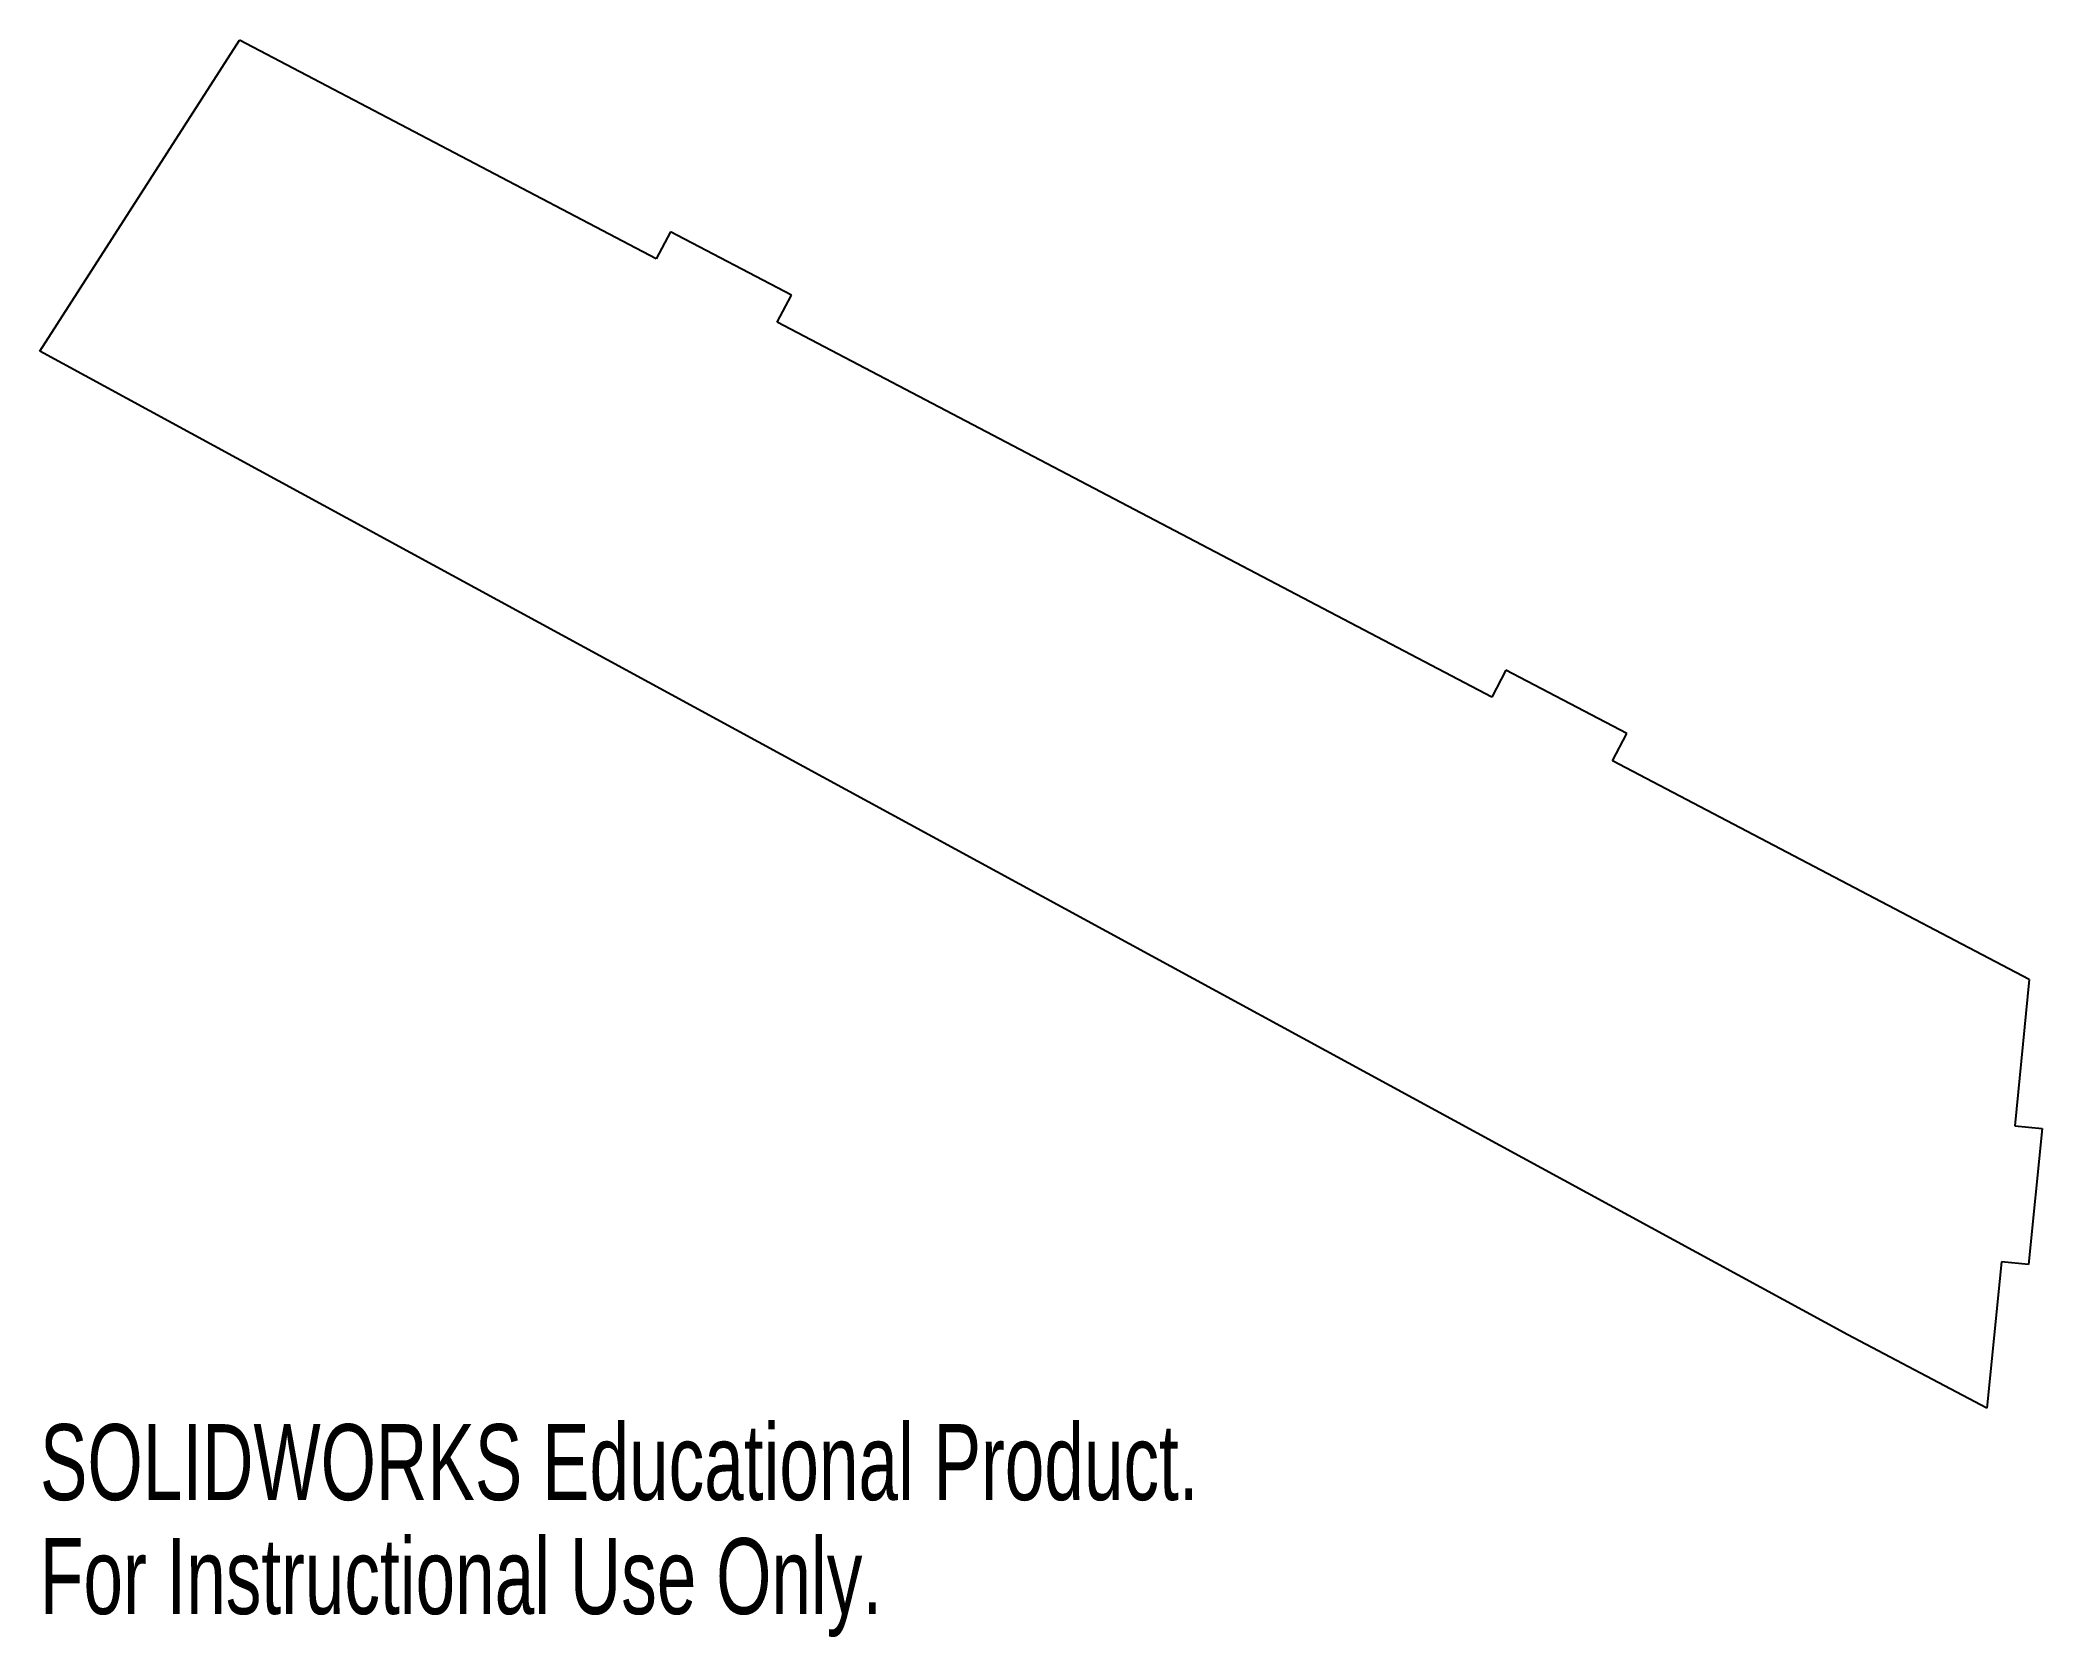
# Model space of a CAD drawing. Header units: millimetres. Extents: x -141 to -14, y -153 to -51.
import ezdxf

# ---------------------------------------------------------------- set-up
doc = ezdxf.new("R2010")
doc.units = ezdxf.units.MM
doc.styles.add('SLDTEXTSTYLE0', font='TXT', dxfattribs={"width": 0.7})

msp = doc.modelspace()

# ---------------------------------------------------------------- linework, layer by layer
at = {"color": 7, "linetype": 'Continuous', "lineweight": 25}
for p, q in [((-141.12, -71.25), (-128.43, -51.47)), ((-101.93, -65.38), (-128.43, -51.47)), ((-101.03, -63.66), (-101.93, -65.38)), ((-93.33, -67.7), (-101.03, -63.66)), ((-94.23, -69.42), (-93.33, -67.7)), ((-48.8, -93.27), (-94.23, -69.42)), ((-26.16, -133.84), (-141.12, -71.25)), ((-47.9, -91.55), (-48.8, -93.27)), ((-40.21, -95.59), (-47.9, -91.55)), ((-41.11, -97.31), (-40.21, -95.59)), ((-14.61, -111.22), (-41.11, -97.31)), ((-14.61, -111.22), (-15.53, -120.53)), ((-15.53, -120.53), (-13.8, -120.7)), ((-13.8, -120.7), (-14.66, -129.35)), ((-16.38, -129.18), (-17.3, -138.49)), ((-14.66, -129.35), (-16.38, -129.18)), ((-17.3, -138.49), (-26.16, -133.84))]:
    msp.add_line(p, q, dxfattribs=at)

# ---------------------------------------------------------------- texts
at = {"color": 7, "linetype": 'Continuous', "char_height": 4.8336, "attachment_point": 1, "style": 'SLDTEXTSTYLE0'}
for s, insert in [('SOLIDWORKS Educational Product.', (-141.12, -139.51)), ('For Instructional Use Only.', (-141.12, -146.76))]:
    msp.add_mtext(s, dxfattribs=dict(at, insert=insert))

doc.saveas('drawing.dxf')
